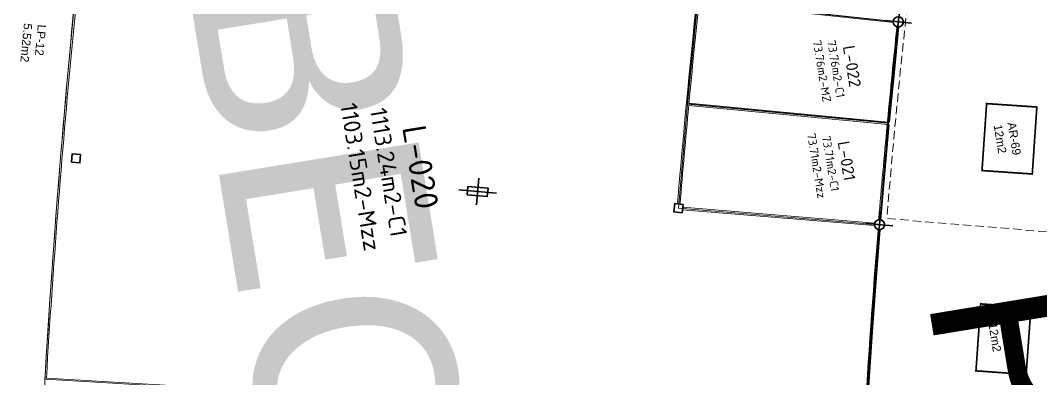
# Model space of a CAD drawing. Header units: metres. Extents: x 2 to 659295185, y -28 to 1124222152.
# Drawn here: x 655405.6 to 655466.3, y 1126539.8 to 1126561.2 of the extents above; entities that cross this region are included whole.
import ezdxf
from ezdxf.enums import TextEntityAlignment as Align

# ---------------------------------------------------------------- set-up
doc = ezdxf.new("R2010")
doc.units = ezdxf.units.M
doc.header["$MEASUREMENT"] = 0
for name, pattern in [('CCSM_C1_CUERPO HP$0$CONTINUA', [0]), ('CONTINUA', [0]), ('DASHED', [0.75, 0.5, -0.25])]:
    doc.linetypes.add(name, pattern=pattern)
doc.layers.get('0').update_dxf_attribs({"linetype": 'CONTINUOUS'})
doc.layers.add('CCSM_C1_CUERPO HP$0$A-AREAS COMERCIALES', color=151, linetype='CONTINUOUS', plot=False)
for name, color, linetype in [('CCSM_C1_CUERPO HP$0$A-FRENTE DE LOCAL', 4, 'CONTINUOUS'), ('CCSM_C1_CUERPO HP$0$A-LOCAL ID', 7, 'CONTINUOUS'), ('CCSM_C1_CUERPO HP$0$A-MARCOS LOCALES', 4, 'CONTINUOUS'), ('CCSM_C1_CUERPO HP$0$A-PARED', 2, 'CCSM_C1_CUERPO HP$0$CONTINUA'), ('CCSM_C1_CUERPO HP$0$ID_AREA EXACTA', 7, 'CONTINUOUS'), ('CCSM_C1_CUERPO HP$0$ID_Nº LOCAL', 7, 'CONTINUOUS'), ('CCSM_C1_CUERPO HP$0$ID_RUBRO', 7, 'CONTINUOUS'), ('CCSM_C1_CUERPO HP$0$ID_USO', 7, 'CONTINUOUS'), ('CCSM_XREF KIOSKOSE$0$Kiosco General', 154, 'CONTINUOUS'), ('DIVISION EDIFICIOS', 5, 'CONTINUOUS'), ('LP PUBLICIDAD', 7, 'CONTINUOUS')]:
    doc.layers.add(name, color=color, linetype=linetype)
for name, color, linetype, lineweight in [('CCSM_XREF ESTRUCTURA15$0$E-CA-COLUMNA', 2, 'CONTINUOUS', 35), ('CCSM_XREF ESTRUCTURA15$0$E-CP COLUMNAS', 2, 'CONTINUOUS', 35), ('NOMBRES LOCATARIOS', 7, 'CONTINUA', 0)]:
    doc.layers.add(name, color=color, linetype=linetype, lineweight=lineweight)
doc.styles.add('B', font='arial.ttf')
doc.styles.add('CCSM_C1_CUERPO HP$0$ROMANS', font='romans__.ttf')
doc.styles.add('CCSM_XREF KIOSKOSE$0$Standard', font='txt')
doc.styles.get("Standard").update_dxf_attribs({"font": 'tahoma.ttf'})

# ---------------------------------------------------------------- blocks, each defined once
blk = doc.blocks.new('CCSM_C1_CUERPO HP$0$MARCO LOCAL-PARED')
for points in [[(655585.328, 1126575.539), (655585.378, 1126575.539), (655585.378, 1126575.439), (655585.328, 1126575.439)], [(655585.333, 1126575.534), (655585.373, 1126575.534), (655585.373, 1126575.444), (655585.333, 1126575.444)], [(655585.393, 1126575.539), (655585.393, 1126575.534), (655585.383, 1126575.534), (655585.383, 1126575.489), (655585.553, 1126575.489), (655585.553, 1126575.534), (655585.543, 1126575.534), (655585.543, 1126575.539), (655585.558, 1126575.539), (655585.558, 1126575.484), (655585.378, 1126575.484), (655585.378, 1126575.539)], [(655585.608, 1126575.539), (655585.558, 1126575.539), (655585.558, 1126575.439), (655585.608, 1126575.439)], [(655585.603, 1126575.534), (655585.563, 1126575.534), (655585.563, 1126575.444), (655585.603, 1126575.444)]]:
    blk.add_lwpolyline(points, close=True)
blk = doc.blocks.new('CCSM_C1_CUERPO HP$0$MARCO LOCAL-COLUMNA')
at = {"layer": 'CCSM_C1_CUERPO HP$0$A-MARCOS LOCALES'}
for points in [[(655585.123, 1126575.588), (655585.173, 1126575.588), (655585.173, 1126575.488), (655585.123, 1126575.488)], [(655585.128, 1126575.583), (655585.168, 1126575.583), (655585.168, 1126575.493), (655585.128, 1126575.493)]]:
    blk.add_lwpolyline(points, close=True, dxfattribs=at)
blk = doc.blocks.new('CCSM_C1_CUERPO HP$0$IDENT LOCAL')
at = {"layer": 'CCSM_C1_CUERPO HP$0$ID_AREA EXACTA', "style": 'CCSM_C1_CUERPO HP$0$ROMANS'}
blk.add_attdef('AREA-EXACTA', text='', height=0.5, dxfattribs=at).set_placement((0, 1.245), align=Align.BOTTOM_CENTER)
at = {"layer": 'CCSM_C1_CUERPO HP$0$ID_Nº LOCAL', "style": 'CCSM_C1_CUERPO HP$0$ROMANS'}
blk.add_attdef('NºLOCAL', text='', height=0.7, dxfattribs=at).set_placement((0, 2.05), align=Align.BOTTOM_CENTER)
at = {"layer": 'CCSM_C1_CUERPO HP$0$ID_RUBRO', "style": 'CCSM_C1_CUERPO HP$0$ROMANS'}
blk.add_attdef('RUBRO', text='', height=0.35, dxfattribs=at).set_placement((0, 0.395), align=Align.BOTTOM_CENTER)
at = {"layer": 'CCSM_C1_CUERPO HP$0$ID_USO', "style": 'CCSM_C1_CUERPO HP$0$ROMANS'}
blk.add_attdef('USO', text='', height=0.35, dxfattribs=at).set_placement((0, -0.455), align=Align.BOTTOM_CENTER)
blk = doc.blocks.new('CCSM_XREF ESTRUCTURA15$0$CCSM_COLUM REDONDA')
at = {"color": 5}
for p, q in [((0, 0.774), (0, -0.774)), ((-0.789, 0), (0.789, 0))]:
    blk.add_line(p, q, dxfattribs=at)
blk.add_circle((0, 0), 0.3)
blk = doc.blocks.new('CCSM_XREF ESTRUCTURA15$0$CCSM_COLUMNA REC')
at = {"layer": 'CCSM_XREF ESTRUCTURA15$0$E-CA-COLUMNA'}
blk.add_lwpolyline([(-0.25, -0.25), (0.25, -0.25), (0.25, 0.25), (-0.25, 0.25)], close=True, dxfattribs=at)
blk = doc.blocks.new('CCSM_XREF ESTRUCTURA15$0$COLUM REC 120x50 mid')
at = {"color": 5}
for p, q in [((0, 1.124), (0, -1.124)), ((-0.789, 0), (0.789, 0))]:
    blk.add_line(p, q, dxfattribs=at)
at = {"color": 2}
blk.add_lwpolyline([(-0.25, 0.6), (-0.25, -0.6), (0.25, -0.6), (0.25, 0.6)], close=True, dxfattribs=at)
blk = doc.blocks.new('sectoresd')
at = {"layer": 'DIVISION EDIFICIOS', "ltscale": 0.005, "insert": (655467.151, 1126545.318), "char_height": 10.3047, "width": 148.24864, "attachment_point": 5, "rotation": 279.30845, "style": 'B'}
blk.add_mtext('{\\fCentury Gothic|b0|i0|c0|p34;P}', dxfattribs=at)

msp = doc.modelspace()

# ---------------------------------------------------------------- linework, layer by layer
at = {"color": 43}
msp.add_lwpolyline([(655458.1447, 1126561.1727), (655458.1605, 1126561.1045), (655458.1585, 1126561.0363), (655458.1455, 1126560.9719), (655458.1169, 1126560.9105), (655458.0727, 1126560.8579), (655458.0234, 1126560.8196), (655457.9606, 1126560.7885), (655457.8977, 1126560.7746), (655457.8461, 1126560.7727), (655457.8806, 1126560.7688), (655457.6088, 1126558.0441), (655457.3153, 1126555.1099), (655457.2705, 1126555.1142), (655457.2535, 1126554.935), (655457.2983, 1126554.9307), (655457.0387, 1126552.003), (655456.7975, 1126549.2782), (655456.767, 1126549.2808), (655456.8332, 1126549.2675), (655456.8949, 1126549.2403), (655456.9485, 1126549.1987), (655456.9903, 1126549.1487), (655457.021, 1126549.0889), (655457.0384, 1126549.0245), (655457.0393, 1126548.957), (655457.028, 1126548.8914), (655456.9988, 1126548.8285), (655456.9585, 1126548.7756), (655456.9081, 1126548.7318), (655456.8477, 1126548.7011), (655456.7844, 1126548.685), (655456.7168, 1126548.6829), (655456.7664, 1126548.6788), (655456.5446, 1126545.8253), (655456.3157, 1126542.8789), (655456.1249, 1126539.9291), (655455.9455, 1126537.1704)], dxfattribs=at)
msp.add_lwpolyline([(655458.1447, 1126561.1727), (655458.1605, 1126561.1045), (655458.1585, 1126561.0363), (655458.1455, 1126560.9719), (655458.1169, 1126560.9105), (655458.0727, 1126560.8579), (655458.0234, 1126560.8196), (655457.9606, 1126560.7885), (655457.8977, 1126560.7746), (655457.8461, 1126560.7727), (655457.8806, 1126560.7688), (655457.6088, 1126558.0441), (655457.3153, 1126555.1099), (655457.2705, 1126555.1142), (655457.2535, 1126554.935), (655457.2983, 1126554.9307), (655457.0387, 1126552.003), (655456.7975, 1126549.2782), (655456.767, 1126549.2808), (655456.8332, 1126549.2675), (655456.8949, 1126549.2403), (655456.9485, 1126549.1987), (655456.9903, 1126549.1487), (655457.021, 1126549.0889), (655457.0384, 1126549.0245), (655457.0393, 1126548.957), (655457.028, 1126548.8914), (655456.9988, 1126548.8285), (655456.9585, 1126548.7756), (655456.9081, 1126548.7318), (655456.8477, 1126548.7011), (655456.7844, 1126548.685), (655456.7168, 1126548.6829), (655456.7664, 1126548.6788), (655456.5446, 1126545.8253), (655456.3157, 1126542.8789), (655456.1249, 1126539.9291), (655455.9455, 1126537.1704)], dxfattribs=at)
at = {"layer": 'CCSM_C1_CUERPO HP$0$A-AREAS COMERCIALES', "lineweight": 5}
msp.add_lwpolyline([(655457.8622, 1126561.0714), (655445.931, 1126562.3406, -0.0019877), (655446.493, 1126567.4275), (655458.4127, 1126566.0392, 0.0028231), (655457.8622, 1126561.0714)], format="xyb", close=True, dxfattribs=at)
for points in [[(655407.0297, 1126539.7732, -0.0110222), (655409.196, 1126566.2383), (655445.9309, 1126562.3406), (655445.3106, 1126556.1574), (655444.7636, 1126549.9712), (655456.7412, 1126548.9819, 0.0073484), (655455.8108, 1126535.6789, 0.0783457), (655451.3817, 1126536.0178, 0.1384603), (655447.2392, 1126534.54), (655443.8984, 1126537.5848), (655407.0297, 1126539.7732)], [(655457.2571, 1126555.0257, -0.0005312), (655456.7412, 1126548.9819), (655444.7636, 1126549.9712), (655445.3106, 1126556.1574), (655457.2571, 1126555.0257)]]:
    msp.add_lwpolyline(points, format="xyb", dxfattribs=at)
at = {"layer": 'CCSM_C1_CUERPO HP$0$A-AREAS COMERCIALES'}
msp.add_lwpolyline([(655457.8622, 1126561.0716), (655457.257, 1126555.025), (655445.3106, 1126556.1574), (655445.9309, 1126562.3407), (655457.8622, 1126561.071)], close=True, dxfattribs=at)
at = {"layer": 'CCSM_C1_CUERPO HP$0$A-FRENTE DE LOCAL', "lineweight": 5}
for points in [[(655456.6626, 1126548.6372, 0.0063522), (655455.8486, 1126537.2262, 0.0063524)], [(655456.7623, 1126548.629, 0.0063524), (655455.9485, 1126537.2203)]]:
    msp.add_lwpolyline(points, format="xyb", dxfattribs=at)
for centre, radius, start, end in [((655946.1455, 1126509.0369), 491.0967, 173.958128, 174.609849), ((655946.8811, 1126508.9654), 491.7357, 173.958607, 174.609606), ((655979.0486, 1126505.8568), 524.1531, 174.63224, 175.24173), ((655979.0504, 1126505.8567), 524.0548, 174.632248, 175.241736)]:
    msp.add_arc(centre, radius, start, end, dxfattribs=at)
at = {"layer": 'CCSM_C1_CUERPO HP$0$A-PARED', "lineweight": 5}
for p, q in [((655456.4579, 1126549.0805), (655445.0189, 1126550.0253)), ((655456.4456, 1126548.9311), (655445.0065, 1126549.8759))]:
    msp.add_line(p, q, dxfattribs=at)
for points in [[(655457.5665, 1126561.0206), (655445.9976, 1126562.258)], [(655457.25, 1126554.9504), (655445.3799, 1126556.0775)], [(655457.2642, 1126555.1004), (655445.394, 1126556.2269)], [(655407.1176, 1126539.8431), (655431.6605, 1126538.3864)]]:
    msp.add_lwpolyline(points, dxfattribs=at)
for centre, radius, start, end in [((656008.3081, 1126503.8781), 602.3488, 172.8038156, 180.4087647), ((655979.8541, 1126505.5736), 573.7608, 173.9393676, 174.5916385), ((655982.0949, 1126505.5539), 539.2377, 173.962135, 175.247556), ((655982.1485, 1126505.5538), 539.1412, 173.96273, 174.606893), ((655979.8541, 1126505.5736), 573.7608, 174.5916385, 176.5758088), ((655982.1495, 1126505.5656), 539.141, 174.624095, 175.249667), ((655979.8094, 1126505.577), 524.8867, 174.586091, 174.602498), ((655979.8094, 1126505.577), 524.8867, 174.586091, 174.602498)]:
    msp.add_arc(centre, radius, start, end, dxfattribs=at)
at = {"layer": 'CCSM_XREF KIOSKOSE$0$Kiosco General', "linetype": 'DASHED', "lineweight": 5}
msp.add_lwpolyline([(655468.0789, 1126620.4533), (655479.0073, 1126618.0013, 0.0113914), (655474.4105, 1126595.0983, 0.0501371), (655471.1768, 1126548.1909), (655457.1731, 1126549.3476, -0.0342909), (655468.0763, 1126620.4539, 0.000523)], format="xyb", close=True, dxfattribs=at)
at = {"layer": 'CCSM_XREF KIOSKOSE$0$Kiosco General', "linetype": 'DASHED', "lineweight": 5, "const_width": 0.1}
for points in [[(655465.8416, 1126552.0016), (655466.1152, 1126555.9922), (655463.1222, 1126556.1974), (655462.8486, 1126552.2068)], [(655465.4792, 1126540.0583), (655465.7626, 1126544.0483), (655462.7701, 1126544.2608), (655462.4868, 1126540.2709)]]:
    msp.add_lwpolyline(points, close=True, dxfattribs=at)

# ---------------------------------------------------------------- block references
at = {"color": 0}
msp.add_blockref('sectoresd', (-1.7491, -4.253), dxfattribs=at)
at = {"layer": 'CCSM_C1_CUERPO HP$0$A-LOCAL ID', "lineweight": 5}
ref = msp.add_blockref('CCSM_C1_CUERPO HP$0$IDENT LOCAL', (655452.5296, 1126557.9934), dxfattribs=dict(at, rotation=279.3084512798494))
ref.add_attrib('NºLOCAL', 'L-022', dxfattribs={"layer": 'CCSM_C1_CUERPO HP$0$ID_Nº LOCAL', "height": 0.7, "rotation": 279.308451, "style": 'CCSM_C1_CUERPO HP$0$ROMANS'}).set_placement((655454.5526, 1126558.3249), align=Align.BOTTOM_CENTER)
ref.add_attrib('RUBRO', '73.76m2-MZ', dxfattribs={"layer": 'CCSM_C1_CUERPO HP$0$ID_RUBRO', "height": 0.5, "rotation": 279.308451, "style": 'CCSM_C1_CUERPO HP$0$ROMANS'}).set_placement((655452.9197, 1126558.0573), align=Align.BOTTOM_CENTER)
ref.add_attrib('AREA-EXACTA', '73.76m2-C1', dxfattribs={"layer": 'CCSM_C1_CUERPO HP$0$ID_AREA EXACTA', "height": 0.5, "rotation": 279.308451, "style": 'CCSM_C1_CUERPO HP$0$ROMANS'}).set_placement((655453.7585, 1126558.1948), align=Align.BOTTOM_CENTER)
ref = msp.add_blockref('CCSM_C1_CUERPO HP$0$IDENT LOCAL', (655424.2552, 1126551.567), dxfattribs=dict(at, xscale=1.999999999948356, yscale=1.999999999948356, zscale=1.999999999948356, rotation=279.3084512809283))
ref.add_attrib('NºLOCAL', 'L-020', dxfattribs={"layer": 'CCSM_C1_CUERPO HP$0$ID_Nº LOCAL', "height": 1.4, "rotation": 279.308451, "style": 'CCSM_C1_CUERPO HP$0$ROMANS'}).set_placement((655428.3012, 1126552.2302), align=Align.BOTTOM_CENTER)
ref.add_attrib('RUBRO', '1103.15m2-Mzz', dxfattribs={"layer": 'CCSM_C1_CUERPO HP$0$ID_RUBRO', "height": 1, "rotation": 279.308451, "style": 'CCSM_C1_CUERPO HP$0$ROMANS'}).set_placement((655425.0353, 1126551.6949), align=Align.BOTTOM_CENTER)
ref.add_attrib('AREA-EXACTA', '1113.24m2-C1', dxfattribs={"layer": 'CCSM_C1_CUERPO HP$0$ID_AREA EXACTA', "height": 1, "rotation": 279.308451, "style": 'CCSM_C1_CUERPO HP$0$ROMANS'}).set_placement((655426.713, 1126551.9699), align=Align.BOTTOM_CENTER)
ref = msp.add_blockref('CCSM_C1_CUERPO HP$0$IDENT LOCAL', (655452.2069, 1126552.3607), dxfattribs=dict(at, rotation=279.3084512798494))
ref.add_attrib('NºLOCAL', 'L-021', dxfattribs={"layer": 'CCSM_C1_CUERPO HP$0$ID_Nº LOCAL', "height": 0.7, "rotation": 279.308451, "style": 'CCSM_C1_CUERPO HP$0$ROMANS'}).set_placement((655454.2299, 1126552.6923), align=Align.BOTTOM_CENTER)
ref.add_attrib('RUBRO', '73.71m2-Mzz', dxfattribs={"layer": 'CCSM_C1_CUERPO HP$0$ID_RUBRO', "height": 0.5, "rotation": 279.308451, "style": 'CCSM_C1_CUERPO HP$0$ROMANS'}).set_placement((655452.597, 1126552.4247), align=Align.BOTTOM_CENTER)
ref.add_attrib('AREA-EXACTA', '73.71m2-C1', dxfattribs={"layer": 'CCSM_C1_CUERPO HP$0$ID_AREA EXACTA', "height": 0.5, "rotation": 279.308451, "style": 'CCSM_C1_CUERPO HP$0$ROMANS'}).set_placement((655453.4358, 1126552.5622), align=Align.BOTTOM_CENTER)
at = {"layer": 'CCSM_C1_CUERPO HP$0$A-MARCOS LOCALES', "lineweight": 5}
for name, p, rotation in [('CCSM_C1_CUERPO HP$0$MARCO LOCAL-COLUMNA', (1723354.0117, 379190.6446), 85.2099385379132), ('CCSM_C1_CUERPO HP$0$MARCO LOCAL-PARED', (1715315.3875, 367828.868), 84.5983738195687), ('CCSM_C1_CUERPO HP$0$MARCO LOCAL-PARED', (1715315.3875, 367828.868), 84.5983738195687), ('CCSM_C1_CUERPO HP$0$MARCO LOCAL-COLUMNA', (1723352.9327, 379179.2038), 85.2099385379132), ('CCSM_C1_CUERPO HP$0$MARCO LOCAL-COLUMNA', (1724561.8008, 380908.9034), 85.3027243205862)]:
    msp.add_blockref(name, p, dxfattribs=dict(at, rotation=rotation))
at = {"layer": 'CCSM_XREF ESTRUCTURA15$0$E-CP COLUMNAS', "lineweight": 5}
for name, p, rotation in [('CCSM_XREF ESTRUCTURA15$0$CCSM_COLUM REDONDA', (655457.8622, 1126561.0714), 353.9310030985201), ('CCSM_XREF ESTRUCTURA15$0$CCSM_COLUMNA REC', (655408.8857, 1126552.9348), 355.2780681525282), ('CCSM_XREF ESTRUCTURA15$0$COLUM REC 120x50 mid', (655432.8043, 1126550.9591), 85.24278435302365), ('CCSM_XREF ESTRUCTURA15$0$CCSM_COLUMNA REC', (655444.7636, 1126549.9712), 172.6277963555395), ('CCSM_XREF ESTRUCTURA15$0$CCSM_COLUM REDONDA', (655456.7412, 1126548.9819), 355.2780681929621)]:
    msp.add_blockref(name, p, dxfattribs=dict(at, rotation=rotation))

# ---------------------------------------------------------------- texts
at = {"layer": 'CCSM_XREF KIOSKOSE$0$Kiosco General', "lineweight": 5, "char_height": 0.2, "attachment_point": 1, "rotation": 279.308, "style": 'CCSM_XREF KIOSKOSE$0$Standard'}
for s, insert in [('\\pt2.6;{\\fArial|b0|i0|c0|p34;\\H2.5x;AR-69\\P12m2}', (655464.8568, 1126555.1262)), ('\\pt2.6;{\\fArial|b0|i0|c0|p34;\\H2.5x;AR-68\\P12m2}', (655464.5413, 1126543.3014))]:
    msp.add_mtext_dynamic_manual_height_columns(s, width=7.561207, gutter_width=1, heights=[0], dxfattribs=dict(at, insert=insert))
at = {"layer": 'LP PUBLICIDAD', "insert": (655407.1078, 1126560.8845), "char_height": 0.2, "attachment_point": 1, "rotation": 264.745633, "style": 'CCSM_XREF KIOSKOSE$0$Standard'}
msp.add_mtext_dynamic_manual_height_columns('\\pt2.6;{\\fArial|b0|i0|c0|p34;\\H2.5x;LP-12\\P5.52m2}', width=7.561207, gutter_width=1, heights=[0], dxfattribs=at)
at = {"layer": 'NOMBRES LOCATARIOS', "insert": (655427.4305, 1126565.2787), "char_height": 12.05097, "attachment_point": 1, "rotation": 279.281313}
msp.add_mtext_dynamic_manual_height_columns('{\\fCalibri|b0|i0|c0|p34;\\C7;BECO}', width=10.120687, gutter_width=25, heights=[0], dxfattribs=at)

doc.saveas('drawing.dxf')
